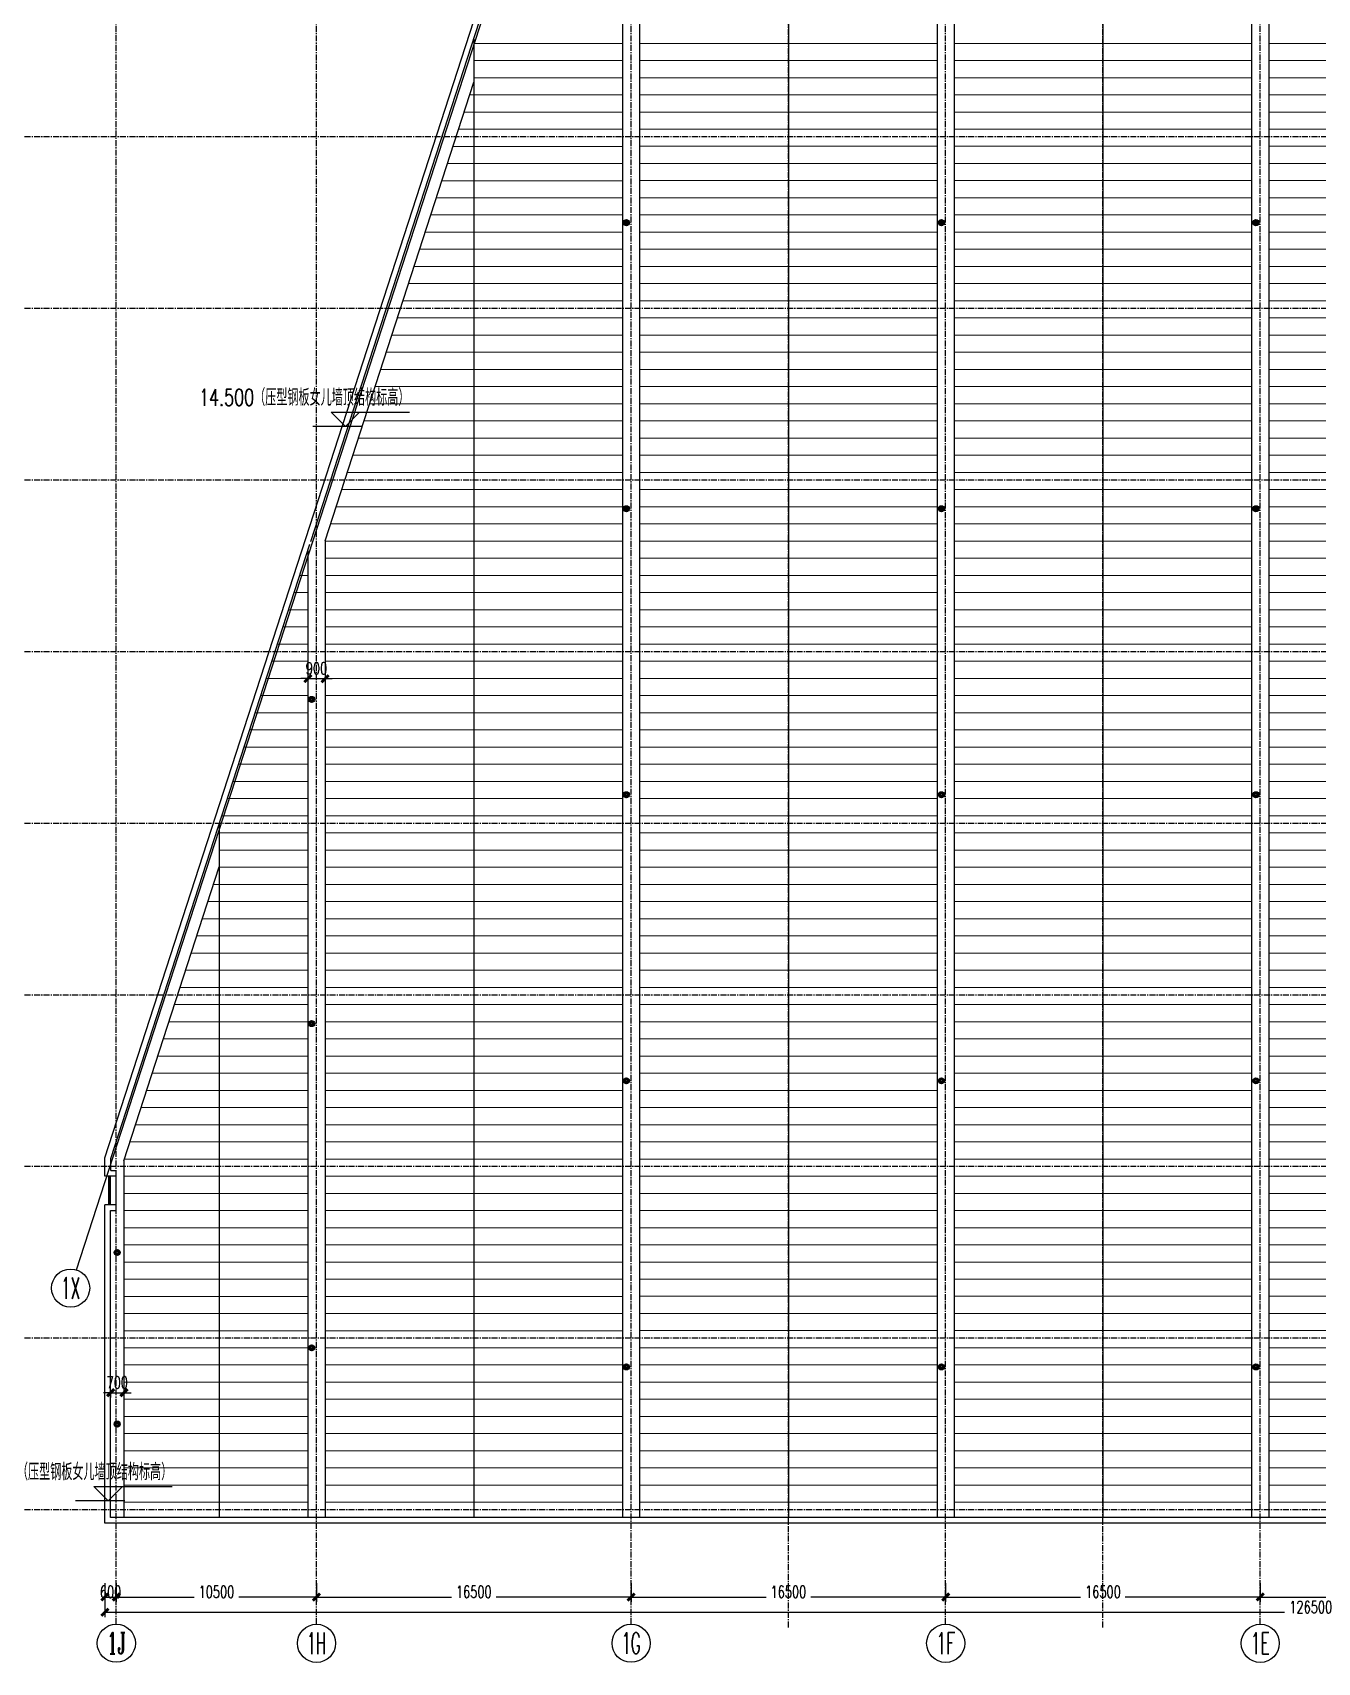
# Model space of a CAD drawing. Extents: x -599358 to 2865263, y -1062760 to 486533.
# Drawn here: x 351667 to 419058, y -888006 to -802547 of the extents above; entities that cross this region are included whole.
import ezdxf
from ezdxf.enums import TextEntityAlignment as Align

# ---------------------------------------------------------------- set-up
doc = ezdxf.new("R2010")
doc.units = 0
doc.linetypes.add('CENTER', pattern=[2, 1.25, -0.25, 0.25, -0.25])
for name, color, linetype in [('3符号', 173, 'Continuous'), ('A-LIN-V', 9, 'Continuous'), ('A-SFCE', 30, 'Continuous'), ('A-WINDOW', 140, 'Continuous'), ('DIM', 173, 'Continuous'), ('DOTE', 1, 'CENTER'), ('虹吸雨水斗', 6, 'Continuous')]:
    doc.layers.add(name, color=color, linetype=linetype)
doc.layers.add('底板111', color=5, linetype='Continuous', lineweight=13)
doc.styles.add('_TCH_AXIS', font='COMPLEX', dxfattribs={"bigfont": 'GBCBIG'})
doc.styles.add('DHTEXT-1', font='romans.shx', dxfattribs={"width": 0.7, "bigfont": 'chinese.shx'})
doc.styles.add('卓越符号', font='ROMANS.shx', dxfattribs={"width": 0.7, "bigfont": 'CHINESE.shx'})
doc.dimstyles.new('ZN250', dxfattribs={"dimscale": 250, "dimtxt": 2.5, "dimasz": 1.5, "dimexe": 1, "dimexo": 2, "dimgap": 0.9, "dimtad": 1, "dimdec": 0, "dimdsep": 46, "dimtxsty": 'DHTEXT-1', "dimblk": 'ARCHTICK', "dimcen": 2.5, "dimclrd": 173, "dimclre": 173, "dimclrt": 7, "dimazin": 2, "dimtfac": 1, "dimtdec": 0, "dimtix": 1, "dimtmove": 2, "dimatfit": 3, "dimfxl": 0, "dimarcsym": 0})

# ---------------------------------------------------------------- blocks, each defined once
blk = doc.blocks.new('_ArchTick')
at = {"color": 0, "linetype": 'ByBlock', "const_width": 0.4}
blk.add_lwpolyline([(-0.5, -0.5), (0.5, 0.5)], dxfattribs=at)
blk = doc.blocks.new('*D1108')
at = {"layer": 'Defpoints', "color": 0, "ltscale": 2500, "transparency": 16777216}
for p in [(355459, -883351), (356059, -883351), (356059, -884578)]:
    blk.add_point(p, dxfattribs=at)
at = {"layer": 'DIM', "color": 173, "linetype": 'ByBlock', "lineweight": -2, "ltscale": 2500, "transparency": 16777216}
for p, q in [((355459, -883851), (355459, -884828)), ((356059, -883851), (356059, -884828)), ((355459, -884578), (356059, -884578))]:
    blk.add_line(p, q, dxfattribs=at)
at = {"layer": 'DIM', "color": 173, "lineweight": -2, "ltscale": 2500, "transparency": 16777216, "xscale": 375, "yscale": 375, "zscale": 375, "rotation": 180}
blk.add_blockref('_ArchTick', (355459, -884578), dxfattribs=at)
at = {"layer": 'DIM', "color": 173, "lineweight": -2, "ltscale": 2500, "transparency": 16777216, "xscale": 375, "yscale": 375, "zscale": 375}
blk.add_blockref('_ArchTick', (356059, -884578), dxfattribs=at)
at = {"layer": 'DIM', "color": 7, "ltscale": 2500, "transparency": 16777216, "insert": (355759, -884303), "char_height": 625, "attachment_point": 5, "style": 'DHTEXT-1'}
blk.add_mtext('600', dxfattribs=at)
blk = doc.blocks.new('*D1109')
at = {"layer": 'Defpoints', "color": 0, "ltscale": 2500, "transparency": 16777216}
for p in [(356059, -883351), (366559, -883351), (366559, -884578)]:
    blk.add_point(p, dxfattribs=at)
at = {"layer": 'DIM', "color": 173, "linetype": 'ByBlock', "lineweight": -2, "ltscale": 2500, "transparency": 16777216}
for p, q in [((356059, -883851), (356059, -884828)), ((366559, -883851), (366559, -884828)), ((356059, -884578), (360136, -884578)), ((366559, -884578), (362482, -884578))]:
    blk.add_line(p, q, dxfattribs=at)
at = {"layer": 'DIM', "color": 173, "lineweight": -2, "ltscale": 2500, "transparency": 16777216, "xscale": 375, "yscale": 375, "zscale": 375, "rotation": 180}
blk.add_blockref('_ArchTick', (356059, -884578), dxfattribs=at)
at = {"layer": 'DIM', "color": 173, "lineweight": -2, "ltscale": 2500, "transparency": 16777216, "xscale": 375, "yscale": 375, "zscale": 375}
blk.add_blockref('_ArchTick', (366559, -884578), dxfattribs=at)
at = {"layer": 'DIM', "color": 7, "ltscale": 2500, "transparency": 16777216, "insert": (361309, -884303), "char_height": 625, "attachment_point": 5, "style": 'DHTEXT-1'}
blk.add_mtext('10500', dxfattribs=at)
blk = doc.blocks.new('*D1110')
at = {"layer": 'Defpoints', "color": 0, "ltscale": 2500, "transparency": 16777216}
for p in [(366559, -883351), (383059, -883351), (383059, -884578)]:
    blk.add_point(p, dxfattribs=at)
at = {"layer": 'DIM', "color": 173, "linetype": 'ByBlock', "lineweight": -2, "ltscale": 2500, "transparency": 16777216}
for p, q in [((366559, -883851), (366559, -884828)), ((383059, -883851), (383059, -884828)), ((366559, -884578), (373636, -884578)), ((383059, -884578), (375982, -884578))]:
    blk.add_line(p, q, dxfattribs=at)
at = {"layer": 'DIM', "color": 173, "lineweight": -2, "ltscale": 2500, "transparency": 16777216, "xscale": 375, "yscale": 375, "zscale": 375, "rotation": 180}
blk.add_blockref('_ArchTick', (366559, -884578), dxfattribs=at)
at = {"layer": 'DIM', "color": 173, "lineweight": -2, "ltscale": 2500, "transparency": 16777216, "xscale": 375, "yscale": 375, "zscale": 375}
blk.add_blockref('_ArchTick', (383059, -884578), dxfattribs=at)
at = {"layer": 'DIM', "color": 7, "ltscale": 2500, "transparency": 16777216, "insert": (374809, -884303), "char_height": 625, "attachment_point": 5, "style": 'DHTEXT-1'}
blk.add_mtext('16500', dxfattribs=at)
blk = doc.blocks.new('*D1111')
at = {"layer": 'Defpoints', "color": 0, "ltscale": 2500, "transparency": 16777216}
for p in [(383059, -883351), (399559, -883351), (399559, -884578)]:
    blk.add_point(p, dxfattribs=at)
at = {"layer": 'DIM', "color": 173, "linetype": 'ByBlock', "lineweight": -2, "ltscale": 2500, "transparency": 16777216}
for p, q in [((383059, -883851), (383059, -884828)), ((399559, -883851), (399559, -884828)), ((383059, -884578), (390136, -884578)), ((399559, -884578), (392482, -884578))]:
    blk.add_line(p, q, dxfattribs=at)
at = {"layer": 'DIM', "color": 173, "lineweight": -2, "ltscale": 2500, "transparency": 16777216, "xscale": 375, "yscale": 375, "zscale": 375, "rotation": 180}
blk.add_blockref('_ArchTick', (383059, -884578), dxfattribs=at)
at = {"layer": 'DIM', "color": 173, "lineweight": -2, "ltscale": 2500, "transparency": 16777216, "xscale": 375, "yscale": 375, "zscale": 375}
blk.add_blockref('_ArchTick', (399559, -884578), dxfattribs=at)
at = {"layer": 'DIM', "color": 7, "ltscale": 2500, "transparency": 16777216, "insert": (391309, -884303), "char_height": 625, "attachment_point": 5, "style": 'DHTEXT-1'}
blk.add_mtext('16500', dxfattribs=at)
blk = doc.blocks.new('*D1112')
at = {"layer": 'Defpoints', "color": 0, "ltscale": 2500, "transparency": 16777216}
for p in [(399559, -883351), (416059, -883351), (416059, -884578)]:
    blk.add_point(p, dxfattribs=at)
at = {"layer": 'DIM', "color": 173, "linetype": 'ByBlock', "lineweight": -2, "ltscale": 2500, "transparency": 16777216}
for p, q in [((399559, -883851), (399559, -884828)), ((416059, -883851), (416059, -884828)), ((399559, -884578), (406636, -884578)), ((416059, -884578), (408982, -884578))]:
    blk.add_line(p, q, dxfattribs=at)
at = {"layer": 'DIM', "color": 173, "lineweight": -2, "ltscale": 2500, "transparency": 16777216, "xscale": 375, "yscale": 375, "zscale": 375, "rotation": 180}
blk.add_blockref('_ArchTick', (399559, -884578), dxfattribs=at)
at = {"layer": 'DIM', "color": 173, "lineweight": -2, "ltscale": 2500, "transparency": 16777216, "xscale": 375, "yscale": 375, "zscale": 375}
blk.add_blockref('_ArchTick', (416059, -884578), dxfattribs=at)
at = {"layer": 'DIM', "color": 7, "ltscale": 2500, "transparency": 16777216, "insert": (407809, -884303), "char_height": 625, "attachment_point": 5, "style": 'DHTEXT-1'}
blk.add_mtext('16500', dxfattribs=at)
blk = doc.blocks.new('*D1113')
at = {"layer": 'Defpoints', "color": 0, "ltscale": 2500, "transparency": 16777216}
for p in [(416059, -883351), (432559, -883351), (432559, -884578)]:
    blk.add_point(p, dxfattribs=at)
at = {"layer": 'DIM', "color": 173, "linetype": 'ByBlock', "lineweight": -2, "ltscale": 2500, "transparency": 16777216}
for p, q in [((416059, -883851), (416059, -884828)), ((432559, -883851), (432559, -884828)), ((416059, -884578), (423136, -884578)), ((432559, -884578), (425482, -884578))]:
    blk.add_line(p, q, dxfattribs=at)
at = {"layer": 'DIM', "color": 173, "lineweight": -2, "ltscale": 2500, "transparency": 16777216, "xscale": 375, "yscale": 375, "zscale": 375, "rotation": 180}
blk.add_blockref('_ArchTick', (416059, -884578), dxfattribs=at)
at = {"layer": 'DIM', "color": 173, "lineweight": -2, "ltscale": 2500, "transparency": 16777216, "xscale": 375, "yscale": 375, "zscale": 375}
blk.add_blockref('_ArchTick', (432559, -884578), dxfattribs=at)
at = {"layer": 'DIM', "color": 7, "ltscale": 2500, "transparency": 16777216, "insert": (424309, -884303), "char_height": 625, "attachment_point": 5, "style": 'DHTEXT-1'}
blk.add_mtext('16500', dxfattribs=at)
blk = doc.blocks.new('*D1120')
at = {"layer": 'Defpoints', "color": 0, "ltscale": 2500, "transparency": 16777216}
for p in [(355459, -883451), (481959, -883451), (481959, -885378)]:
    blk.add_point(p, dxfattribs=at)
at = {"layer": 'DIM', "color": 173, "linetype": 'ByBlock', "lineweight": -2, "ltscale": 2500, "transparency": 16777216}
for p, q in [((355459, -883951), (355459, -885628)), ((481959, -883951), (481959, -885628)), ((355459, -885378), (417328, -885378)), ((481959, -885378), (420090, -885378))]:
    blk.add_line(p, q, dxfattribs=at)
at = {"layer": 'DIM', "color": 173, "lineweight": -2, "ltscale": 2500, "transparency": 16777216, "xscale": 375, "yscale": 375, "zscale": 375, "rotation": 180}
blk.add_blockref('_ArchTick', (355459, -885378), dxfattribs=at)
at = {"layer": 'DIM', "color": 173, "lineweight": -2, "ltscale": 2500, "transparency": 16777216, "xscale": 375, "yscale": 375, "zscale": 375}
blk.add_blockref('_ArchTick', (481959, -885378), dxfattribs=at)
at = {"layer": 'DIM', "color": 7, "ltscale": 2500, "transparency": 16777216, "insert": (418709, -885103), "char_height": 625, "attachment_point": 5, "style": 'DHTEXT-1'}
blk.add_mtext('126500', dxfattribs=at)
blk = doc.blocks.new('卓越-轴号')
blk.add_circle((0, 0), 4)
at = {"color": 0, "style": '_TCH_AXIS', "width": 1.041667, "flags": 8}
blk.add_attdef('A', text='', height=4.48, dxfattribs=at).set_placement((-2, -2.24), (2, -2.24), align=Align.FIT)
blk = doc.blocks.new('343')
at = {"layer": 'DOTE', "ltscale": 250}
for p, q in [((1043949, -209412), (1043949, -103756)), ((1054449, -209417), (1054449, -103761)), ((1070949, -209417), (1070949, -103761)), ((1079199, -209583), (1079199, -103761)), ((1087449, -209417), (1087449, -103761)), ((1095699, -209583), (1095699, -103761)), ((1103949, -209418), (1103949, -103761)), ((1153449, -131423), (1035857, -131423)), ((1153449, -140423), (1035857, -140423)), ((1153449, -149423), (1035857, -149423)), ((1153449, -158423), (1035857, -158423)), ((1153449, -167423), (1035857, -167423)), ((1153449, -176423), (1035857, -176423)), ((1153449, -185423), (1035857, -185423)), ((1153449, -194423), (1035857, -194423)), ((1153449, -203423), (1035857, -203423))]:
    blk.add_line(p, q, dxfattribs=at)
blk = doc.blocks.new('*U612')
at = {"ltscale": 10}
blk.add_line((3.48, 0), (-6.85, 0), dxfattribs=at)
blk.add_lwpolyline([(3, 3), (0, 0), (-3, 3), (13.45, 3)])
at = {"color": 0, "style": '卓越符号', "width": 0.7, "flags": 8}
blk.add_attdef('±0.000', text='', height=3.5, dxfattribs=at).set_placement((13.45, 4.35), align=Align.RIGHT)
blk = doc.blocks.new('*D1065')
at = {"layer": 'Defpoints', "color": 0, "ltscale": 2500, "transparency": 16777216}
for p in [(367009, -836421), (366109, -836695), (367009, -836695)]:
    blk.add_point(p, dxfattribs=at)
at = {"layer": 'DIM', "color": 173, "linetype": 'ByBlock', "lineweight": -2, "ltscale": 2500, "transparency": 16777216}
for p, q in [((366109, -836421), (365734, -836421)), ((366109, -836195), (366109, -836171)), ((366109, -836421), (367009, -836421)), ((367009, -836195), (367009, -836171)), ((367009, -836421), (367384, -836421))]:
    blk.add_line(p, q, dxfattribs=at)
at = {"layer": 'DIM', "color": 173, "lineweight": -2, "ltscale": 2500, "transparency": 16777216, "xscale": 375, "yscale": 375, "zscale": 375}
blk.add_blockref('_ArchTick', (366109, -836421), dxfattribs=at)
at = {"layer": 'DIM', "color": 173, "lineweight": -2, "ltscale": 2500, "transparency": 16777216, "xscale": 375, "yscale": 375, "zscale": 375, "rotation": 180}
blk.add_blockref('_ArchTick', (367009, -836421), dxfattribs=at)
at = {"layer": 'DIM', "color": 7, "ltscale": 2500, "transparency": 16777216, "insert": (366559, -835884), "char_height": 625, "attachment_point": 5, "style": 'DHTEXT-1'}
blk.add_mtext('900', dxfattribs=at)
blk = doc.blocks.new('*D1066')
at = {"layer": 'Defpoints', "color": 0, "ltscale": 2500, "transparency": 16777216}
for p in [(355759, -873294), (356459, -873294), (356459, -873866)]:
    blk.add_point(p, dxfattribs=at)
at = {"layer": 'DIM', "color": 173, "linetype": 'ByBlock', "lineweight": -2, "ltscale": 2500, "transparency": 16777216}
for p, q in [((355759, -873866), (355384, -873866)), ((355759, -873794), (355759, -874116)), ((355759, -873866), (356459, -873866)), ((356459, -873794), (356459, -874116)), ((356459, -873866), (356834, -873866))]:
    blk.add_line(p, q, dxfattribs=at)
at = {"layer": 'DIM', "color": 173, "lineweight": -2, "ltscale": 2500, "transparency": 16777216, "xscale": 375, "yscale": 375, "zscale": 375}
blk.add_blockref('_ArchTick', (355759, -873866), dxfattribs=at)
at = {"layer": 'DIM', "color": 173, "lineweight": -2, "ltscale": 2500, "transparency": 16777216, "xscale": 375, "yscale": 375, "zscale": 375, "rotation": 180}
blk.add_blockref('_ArchTick', (356459, -873866), dxfattribs=at)
at = {"layer": 'DIM', "color": 7, "ltscale": 2500, "transparency": 16777216, "insert": (356109, -873329), "char_height": 625, "attachment_point": 5, "style": 'DHTEXT-1'}
blk.add_mtext('700', dxfattribs=at)
blk = doc.blocks.new('db')
at = {"layer": '底板111', "ltscale": 2500}
for p, q in [((400009, -803111), (407809, -803111)), ((415609, -803111), (407809, -803111)), ((400009, -804011), (407809, -804011)), ((415609, -804011), (407809, -804011)), ((400009, -804911), (407809, -804911)), ((415609, -804911), (407809, -804911)), ((400009, -805811), (407809, -805811)), ((415609, -805811), (407809, -805811)), ((400009, -806711), (407809, -806711)), ((415609, -806711), (407809, -806711)), ((400009, -807611), (407809, -807611)), ((415609, -807611), (407809, -807611)), ((400009, -808511), (407809, -808511)), ((415609, -808511), (407809, -808511)), ((400009, -809411), (407809, -809411)), ((415609, -809411), (407809, -809411)), ((400009, -810311), (407809, -810311)), ((415609, -810311), (407809, -810311)), ((400009, -811211), (407809, -811211)), ((415609, -811211), (407809, -811211)), ((400009, -812111), (407809, -812111)), ((415609, -812111), (407809, -812111)), ((400009, -813011), (407809, -813011)), ((415609, -813011), (407809, -813011)), ((400009, -813911), (407809, -813911)), ((415609, -813911), (407809, -813911)), ((400009, -814811), (407809, -814811)), ((415609, -814811), (407809, -814811)), ((400009, -815711), (407809, -815711)), ((415609, -815711), (407809, -815711)), ((400009, -816611), (407809, -816611)), ((415609, -816611), (407809, -816611)), ((400009, -817511), (407809, -817511)), ((415609, -817511), (407809, -817511)), ((400009, -818411), (407809, -818411)), ((415609, -818411), (407809, -818411)), ((400009, -819311), (407809, -819311)), ((415609, -819311), (407809, -819311)), ((400009, -820211), (407809, -820211)), ((415609, -820211), (407809, -820211)), ((400009, -821111), (407809, -821111)), ((415609, -821111), (407809, -821111)), ((400009, -822011), (407809, -822011)), ((415609, -822011), (407809, -822011)), ((400009, -822911), (407809, -822911)), ((415609, -822911), (407809, -822911)), ((400009, -823811), (407809, -823811)), ((415609, -823811), (407809, -823811)), ((400009, -824711), (407809, -824711)), ((415609, -824711), (407809, -824711)), ((400009, -825611), (407809, -825611)), ((415609, -825611), (407809, -825611)), ((400009, -826511), (407809, -826511)), ((415609, -826511), (407809, -826511)), ((400009, -827411), (407809, -827411)), ((415609, -827411), (407809, -827411)), ((400009, -828311), (407809, -828311)), ((415609, -828311), (407809, -828311)), ((400009, -829211), (407809, -829211)), ((415609, -829211), (407809, -829211)), ((400009, -830111), (407809, -830111)), ((415609, -830111), (407809, -830111)), ((400009, -831011), (407809, -831011)), ((415609, -831011), (407809, -831011)), ((400009, -831911), (407809, -831911)), ((415609, -831911), (407809, -831911)), ((400009, -832811), (407809, -832811)), ((415609, -832811), (407809, -832811)), ((400009, -833711), (407809, -833711)), ((415609, -833711), (407809, -833711)), ((400009, -834611), (407809, -834611)), ((415609, -834611), (407809, -834611)), ((400009, -835511), (407809, -835511)), ((415609, -835511), (407809, -835511)), ((400009, -836411), (407809, -836411)), ((415609, -836411), (407809, -836411)), ((400009, -837311), (407809, -837311)), ((415609, -837311), (407809, -837311)), ((400009, -838211), (407809, -838211)), ((415609, -838211), (407809, -838211)), ((400009, -839111), (407809, -839111)), ((415609, -839111), (407809, -839111)), ((400009, -840011), (407809, -840011)), ((415609, -840011), (407809, -840011)), ((400009, -840911), (407809, -840911)), ((415609, -840911), (407809, -840911)), ((400009, -841811), (407809, -841811)), ((415609, -841811), (407809, -841811)), ((400009, -842711), (407809, -842711)), ((415609, -842711), (407809, -842711)), ((400009, -843611), (407809, -843611)), ((415609, -843611), (407809, -843611)), ((400009, -844511), (407809, -844511)), ((415609, -844511), (407809, -844511)), ((400009, -845411), (407809, -845411)), ((415609, -845411), (407809, -845411)), ((400009, -846311), (407809, -846311)), ((415609, -846311), (407809, -846311)), ((400009, -847211), (407809, -847211)), ((415609, -847211), (407809, -847211)), ((400009, -848111), (407809, -848111)), ((415609, -848111), (407809, -848111)), ((400009, -849011), (407809, -849011)), ((415609, -849011), (407809, -849011)), ((400009, -849911), (407809, -849911)), ((415609, -849911), (407809, -849911)), ((400009, -850811), (407809, -850811)), ((415609, -850811), (407809, -850811)), ((400009, -851711), (407809, -851711)), ((415609, -851711), (407809, -851711)), ((400009, -852611), (407809, -852611)), ((415609, -852611), (407809, -852611)), ((400009, -853511), (407809, -853511)), ((415609, -853511), (407809, -853511)), ((400009, -854411), (407809, -854411)), ((415609, -854411), (407809, -854411)), ((400009, -855311), (407809, -855311)), ((415609, -855311), (407809, -855311)), ((400009, -856211), (407809, -856211)), ((415609, -856211), (407809, -856211)), ((400009, -857111), (407809, -857111)), ((415609, -857111), (407809, -857111)), ((400009, -858011), (407809, -858011)), ((415609, -858011), (407809, -858011)), ((400009, -858911), (407809, -858911)), ((415609, -858911), (407809, -858911)), ((400009, -859811), (407809, -859811)), ((415609, -859811), (407809, -859811)), ((400009, -860711), (407809, -860711)), ((415609, -860711), (407809, -860711)), ((400009, -861611), (407809, -861611)), ((415609, -861611), (407809, -861611)), ((400009, -862511), (407809, -862511)), ((415609, -862511), (407809, -862511)), ((400009, -863411), (407809, -863411)), ((415609, -863411), (407809, -863411)), ((400009, -864311), (407809, -864311)), ((415609, -864311), (407809, -864311)), ((400009, -865211), (407809, -865211)), ((415609, -865211), (407809, -865211)), ((400009, -866111), (407809, -866111)), ((415609, -866111), (407809, -866111)), ((400009, -867011), (407809, -867011)), ((415609, -867011), (407809, -867011)), ((400009, -867911), (407809, -867911)), ((415609, -867911), (407809, -867911)), ((400009, -868811), (407809, -868811)), ((415609, -868811), (407809, -868811)), ((400009, -869711), (407809, -869711)), ((415609, -869711), (407809, -869711)), ((400009, -870611), (407809, -870611)), ((415609, -870611), (407809, -870611)), ((400009, -871511), (407809, -871511)), ((415609, -871511), (407809, -871511)), ((400009, -872411), (407809, -872411)), ((415609, -872411), (407809, -872411)), ((400009, -873311), (407809, -873311)), ((415609, -873311), (407809, -873311)), ((400009, -874211), (407809, -874211)), ((415609, -874211), (407809, -874211)), ((400009, -875111), (407809, -875111)), ((415609, -875111), (407809, -875111)), ((400009, -876011), (407809, -876011)), ((415609, -876011), (407809, -876011)), ((400009, -876911), (407809, -876911)), ((415609, -876911), (407809, -876911)), ((400009, -877811), (407809, -877811)), ((415609, -877811), (407809, -877811)), ((400009, -878711), (407809, -878711)), ((415609, -878711), (407809, -878711)), ((400009, -879611), (407809, -879611)), ((415609, -879611), (407809, -879611))]:
    blk.add_line(p, q, dxfattribs=at)
blk = doc.blocks.new('“奔腾”虹吸雨水斗')
at = {"layer": '虹吸雨水斗', "lineweight": 25}
for p, q in [((946944, 86685), (947028, 86658)), ((947028, 86641), (946944, 86614)), ((947032, 86673), (946946, 86692)), ((946946, 86607), (947032, 86625)), ((946982, 86753), (947040, 86688)), ((947040, 86611), (946982, 86546)), ((947052, 86699), (946987, 86758)), ((946987, 86541), (947052, 86600)), ((947048, 86793), (947066, 86707)), ((947066, 86592), (947048, 86506)), ((947082, 86711), (947055, 86795)), ((947055, 86504), (947082, 86587)), ((947125, 86795), (947098, 86711)), ((947098, 86587), (947125, 86504)), ((947114, 86707), (947132, 86793)), ((947132, 86506), (947114, 86592)), ((947194, 86758), (947128, 86699)), ((947128, 86600), (947194, 86541)), ((947140, 86688), (947199, 86753)), ((947199, 86546), (947140, 86611)), ((947234, 86692), (947148, 86673)), ((947148, 86625), (947234, 86607)), ((947152, 86658), (947236, 86685)), ((947236, 86614), (947152, 86641))]:
    blk.add_line(p, q, dxfattribs=at)
for radius in [150, 47.6]:
    blk.add_circle((947090, 86649), radius, dxfattribs=at)
for centre, start, end in [((947025, 86649), 291.63817, 68.36747), ((947034, 86682), 261.63817, 38.36747), ((947034, 86617), 321.63817, 98.36747), ((947057, 86706), 231.63817, 8.36747), ((947057, 86593), 351.63817, 128.36747), ((947090, 86715), 201.63817, 338.36747), ((947090, 86584), 21.63817, 158.36747), ((947123, 86706), 171.63817, 308.36747), ((947123, 86593), 51.63817, 188.36747), ((947147, 86682), 141.63817, 278.36747), ((947147, 86617), 81.63817, 218.36747), ((947155, 86649), 111.63817, 248.36747)]:
    blk.add_arc(centre, 8.82, start, end, dxfattribs=at)

msp = doc.modelspace()

# ---------------------------------------------------------------- linework, layer by layer
at = {"layer": 'A-LIN-V'}
for p, q in [((367008.9, -829191), (374808.9, -805151.2)), ((356458.9, -861706.3), (361458.9, -846296.2))]:
    msp.add_line(p, q, dxfattribs=at)
for points in [[(382608.9, -789611.4), (382608.9, -880411.4)], [(383508.9, -789611.4), (383508.9, -880411.4)], [(399108.9, -789611.4), (399108.9, -880411.4)], [(400008.9, -789611.4), (400008.9, -880411.4)], [(415608.9, -789611.4), (415608.9, -880411.4)], [(416508.9, -789611.4), (416508.9, -880411.4)], [(366108.9, -829696.7), (366108.9, -880411.4)], [(367008.9, -829191), (367008.9, -880411.4)], [(356458.9, -861706.3), (356458.9, -880411.4)]]:
    msp.add_lwpolyline(points, dxfattribs=at)
at = {"layer": 'A-SFCE'}
for p, q in [((366258.9, -829234.4), (379115.1, -789611.4)), ((391308.9, -789611.4), (391308.9, -880411.4)), ((407808.9, -789611.4), (407808.9, -880411.4)), ((374808.9, -802883.1), (374808.9, -880411.4)), ((355764.6, -861578.2), (366214.5, -829371.4)), ((361458.9, -844028.1), (361458.9, -880411.4)), ((355763.2, -862211.4), (355764.6, -861578.2)), ((355763.2, -862211.4), (356059, -862211.4)), ((356059, -864311.4), (356059, -862211.4)), ((355759, -864011.4), (355759, -862511.4)), ((356059, -864011.4), (355458.9, -864011.4)), ((355758.9, -864311.4), (356059, -864311.4))]:
    msp.add_line(p, q, dxfattribs=at)
for points in [[(356059, -862511.4), (355458.9, -862511.4), (355458.9, -861548.1), (378897, -789311.4), (465958.9, -789311.4)], [(465959, -880711.4), (355459, -880711.4), (355459, -864011.4)], [(465959, -880411.4), (355759, -880411.4), (355759, -864311.4)]]:
    msp.add_lwpolyline(points, dxfattribs=at)
at = {"layer": 'A-WINDOW'}
for p, q in [((355658.9, -864011.1), (355662.1, -862511.4)), ((355691.9, -864011.2), (355695.1, -862511.4)), ((355725.9, -864011.3), (355729.1, -862511.4))]:
    msp.add_line(p, q, dxfattribs=at)
at = {"layer": 'DOTE', "linetype": 'ByBlock'}
msp.add_lwpolyline([(353971.4, -867428.8), (380457.9, -785796.7)], dxfattribs=at)
at = {"layer": '底板111', "ltscale": 2500}
for p, q in [((382608.9, -803111.4), (374840, -803111.4)), ((382608.9, -804011.4), (374808.9, -804011.4)), ((382608.9, -804911.4), (374808.9, -804911.4)), ((374594.7, -805811.4), (374808.9, -805811.4)), ((382608.9, -805811.4), (374808.9, -805811.4)), ((374302.7, -806711.4), (374808.9, -806711.4)), ((382608.9, -806711.4), (374808.9, -806711.4)), ((374010.7, -807611.4), (374808.9, -807611.4)), ((382608.9, -807611.4), (374808.9, -807611.4)), ((373718.7, -808511.4), (374808.9, -808511.4)), ((382608.9, -808511.4), (374808.9, -808511.4)), ((373426.6, -809411.4), (374808.9, -809411.4)), ((382608.9, -809411.4), (374808.9, -809411.4)), ((373134.6, -810311.4), (374808.9, -810311.4)), ((382608.9, -810311.4), (374808.9, -810311.4)), ((372842.6, -811211.4), (374808.9, -811211.4)), ((382608.9, -811211.4), (374808.9, -811211.4)), ((372550.6, -812111.4), (374808.9, -812111.4)), ((382608.9, -812111.4), (374808.9, -812111.4)), ((372258.6, -813011.4), (374808.9, -813011.4)), ((382608.9, -813011.4), (374808.9, -813011.4)), ((371966.6, -813911.4), (374808.9, -813911.4)), ((382608.9, -813911.4), (374808.9, -813911.4)), ((371674.5, -814811.4), (374808.9, -814811.4)), ((382608.9, -814811.4), (374808.9, -814811.4)), ((371382.5, -815711.4), (374808.9, -815711.4)), ((382608.9, -815711.4), (374808.9, -815711.4)), ((371090.5, -816611.4), (374808.9, -816611.4)), ((382608.9, -816611.4), (374808.9, -816611.4)), ((370798.5, -817511.4), (374808.9, -817511.4)), ((382608.9, -817511.4), (374808.9, -817511.4)), ((370506.5, -818411.4), (374808.9, -818411.4)), ((382608.9, -818411.4), (374808.9, -818411.4)), ((370214.5, -819311.4), (374808.9, -819311.4)), ((382608.9, -819311.4), (374808.9, -819311.4)), ((369922.5, -820211.4), (374808.9, -820211.4)), ((382608.9, -820211.4), (374808.9, -820211.4)), ((369630.4, -821111.4), (374808.9, -821111.4)), ((382608.9, -821111.4), (374808.9, -821111.4)), ((369338.4, -822011.4), (374808.9, -822011.4)), ((382608.9, -822011.4), (374808.9, -822011.4)), ((369046.4, -822911.4), (374808.9, -822911.4)), ((382608.9, -822911.4), (374808.9, -822911.4)), ((368754.4, -823811.4), (374808.9, -823811.4)), ((382608.9, -823811.4), (374808.9, -823811.4)), ((368462.4, -824711.4), (374808.9, -824711.4)), ((382608.9, -824711.4), (374808.9, -824711.4)), ((368170.4, -825611.4), (374808.9, -825611.4)), ((382608.9, -825611.4), (374808.9, -825611.4)), ((367878.3, -826511.4), (374808.9, -826511.4)), ((382608.9, -826511.4), (374808.9, -826511.4)), ((367586.3, -827411.4), (374808.9, -827411.4)), ((382608.9, -827411.4), (374808.9, -827411.4)), ((367294.3, -828311.4), (374808.9, -828311.4)), ((382608.9, -828311.4), (374808.9, -828311.4)), ((367008.9, -829211.4), (374808.9, -829211.4)), ((382608.9, -829211.4), (374808.9, -829211.4)), ((367008.9, -830111.4), (374808.9, -830111.4)), ((382608.9, -830111.4), (374808.9, -830111.4)), ((366108.9, -831011.4), (365682.3, -831011.4)), ((367008.9, -831011.4), (374808.9, -831011.4)), ((382608.9, -831011.4), (374808.9, -831011.4)), ((366108.9, -831911.4), (365390.3, -831911.4)), ((367008.9, -831911.4), (374808.9, -831911.4)), ((382608.9, -831911.4), (374808.9, -831911.4)), ((366108.9, -832811.4), (365098.3, -832811.4)), ((367008.9, -832811.4), (374808.9, -832811.4)), ((382608.9, -832811.4), (374808.9, -832811.4)), ((366108.9, -833711.4), (364806.3, -833711.4)), ((367008.9, -833711.4), (374808.9, -833711.4)), ((382608.9, -833711.4), (374808.9, -833711.4)), ((366108.9, -834611.4), (364514.3, -834611.4)), ((367008.9, -834611.4), (374808.9, -834611.4)), ((382608.9, -834611.4), (374808.9, -834611.4)), ((366108.9, -835511.4), (364222.2, -835511.4)), ((367008.9, -835511.4), (374808.9, -835511.4)), ((382608.9, -835511.4), (374808.9, -835511.4)), ((366108.9, -836411.4), (363930.2, -836411.4)), ((367008.9, -836411.4), (374808.9, -836411.4)), ((382608.9, -836411.4), (374808.9, -836411.4)), ((366108.9, -837311.4), (363638.2, -837311.4)), ((367008.9, -837311.4), (374808.9, -837311.4)), ((382608.9, -837311.4), (374808.9, -837311.4)), ((366108.9, -838211.4), (363346.2, -838211.4)), ((367008.9, -838211.4), (374808.9, -838211.4)), ((382608.9, -838211.4), (374808.9, -838211.4)), ((366108.9, -839111.4), (363054.2, -839111.4)), ((367008.9, -839111.4), (374808.9, -839111.4)), ((382608.9, -839111.4), (374808.9, -839111.4)), ((366108.9, -840011.4), (362762.2, -840011.4)), ((367008.9, -840011.4), (374808.9, -840011.4)), ((382608.9, -840011.4), (374808.9, -840011.4)), ((366108.9, -840911.4), (362470.2, -840911.4)), ((367008.9, -840911.4), (374808.9, -840911.4)), ((382608.9, -840911.4), (374808.9, -840911.4)), ((366108.9, -841811.4), (362178.1, -841811.4)), ((367008.9, -841811.4), (374808.9, -841811.4)), ((382608.9, -841811.4), (374808.9, -841811.4)), ((366108.9, -842711.4), (361886.1, -842711.4)), ((367008.9, -842711.4), (374808.9, -842711.4)), ((382608.9, -842711.4), (374808.9, -842711.4)), ((366108.9, -843611.4), (361594.1, -843611.4)), ((367008.9, -843611.4), (374808.9, -843611.4)), ((382608.9, -843611.4), (374808.9, -843611.4)), ((366108.9, -844511.4), (361458.9, -844511.4)), ((367008.9, -844511.4), (374808.9, -844511.4)), ((382608.9, -844511.4), (374808.9, -844511.4)), ((366108.9, -845411.4), (361458.9, -845411.4)), ((367008.9, -845411.4), (374808.9, -845411.4)), ((382608.9, -845411.4), (374808.9, -845411.4)), ((361454, -846311.4), (361458.9, -846311.4)), ((366108.9, -846311.4), (361458.9, -846311.4)), ((367008.9, -846311.4), (374808.9, -846311.4)), ((382608.9, -846311.4), (374808.9, -846311.4)), ((361162, -847211.4), (361458.9, -847211.4)), ((366108.9, -847211.4), (361458.9, -847211.4)), ((367008.9, -847211.4), (374808.9, -847211.4)), ((382608.9, -847211.4), (374808.9, -847211.4)), ((360870, -848111.4), (361458.9, -848111.4)), ((366108.9, -848111.4), (361458.9, -848111.4)), ((367008.9, -848111.4), (374808.9, -848111.4)), ((382608.9, -848111.4), (374808.9, -848111.4)), ((360577.9, -849011.4), (361458.9, -849011.4)), ((366108.9, -849011.4), (361458.9, -849011.4)), ((367008.9, -849011.4), (374808.9, -849011.4)), ((382608.9, -849011.4), (374808.9, -849011.4)), ((360285.9, -849911.4), (361458.9, -849911.4)), ((366108.9, -849911.4), (361458.9, -849911.4)), ((367008.9, -849911.4), (374808.9, -849911.4)), ((382608.9, -849911.4), (374808.9, -849911.4)), ((359993.9, -850811.4), (361458.9, -850811.4)), ((366108.9, -850811.4), (361458.9, -850811.4)), ((367008.9, -850811.4), (374808.9, -850811.4)), ((382608.9, -850811.4), (374808.9, -850811.4)), ((359701.9, -851711.4), (361458.9, -851711.4)), ((366108.9, -851711.4), (361458.9, -851711.4)), ((367008.9, -851711.4), (374808.9, -851711.4)), ((382608.9, -851711.4), (374808.9, -851711.4)), ((359409.9, -852611.4), (361458.9, -852611.4)), ((366108.9, -852611.4), (361458.9, -852611.4)), ((367008.9, -852611.4), (374808.9, -852611.4)), ((382608.9, -852611.4), (374808.9, -852611.4)), ((359117.9, -853511.4), (361458.9, -853511.4)), ((366108.9, -853511.4), (361458.9, -853511.4)), ((367008.9, -853511.4), (374808.9, -853511.4)), ((382608.9, -853511.4), (374808.9, -853511.4)), ((358825.8, -854411.4), (361458.9, -854411.4)), ((366108.9, -854411.4), (361458.9, -854411.4)), ((367008.9, -854411.4), (374808.9, -854411.4)), ((382608.9, -854411.4), (374808.9, -854411.4)), ((358533.8, -855311.4), (361458.9, -855311.4)), ((366108.9, -855311.4), (361458.9, -855311.4)), ((367008.9, -855311.4), (374808.9, -855311.4)), ((382608.9, -855311.4), (374808.9, -855311.4)), ((358241.8, -856211.4), (361458.9, -856211.4)), ((366108.9, -856211.4), (361458.9, -856211.4)), ((367008.9, -856211.4), (374808.9, -856211.4)), ((382608.9, -856211.4), (374808.9, -856211.4)), ((357949.8, -857111.4), (361458.9, -857111.4)), ((366108.9, -857111.4), (361458.9, -857111.4)), ((367008.9, -857111.4), (374808.9, -857111.4)), ((382608.9, -857111.4), (374808.9, -857111.4)), ((357657.8, -858011.4), (361458.9, -858011.4)), ((366108.9, -858011.4), (361458.9, -858011.4)), ((367008.9, -858011.4), (374808.9, -858011.4)), ((382608.9, -858011.4), (374808.9, -858011.4)), ((357365.8, -858911.4), (361458.9, -858911.4)), ((366108.9, -858911.4), (361458.9, -858911.4)), ((367008.9, -858911.4), (374808.9, -858911.4)), ((382608.9, -858911.4), (374808.9, -858911.4)), ((357073.7, -859811.4), (361458.9, -859811.4)), ((366108.9, -859811.4), (361458.9, -859811.4)), ((367008.9, -859811.4), (374808.9, -859811.4)), ((382608.9, -859811.4), (374808.9, -859811.4)), ((356808.9, -860711.4), (361458.9, -860711.4)), ((366108.9, -860711.4), (361458.9, -860711.4)), ((367008.9, -860711.4), (374808.9, -860711.4)), ((382608.9, -860711.4), (374808.9, -860711.4)), ((356489.7, -861611.4), (361458.9, -861611.4)), ((366108.9, -861611.4), (361458.9, -861611.4)), ((367008.9, -861611.4), (374808.9, -861611.4)), ((382608.9, -861611.4), (374808.9, -861611.4)), ((356458.9, -862511.4), (361458.9, -862511.4)), ((366108.9, -862511.4), (361458.9, -862511.4)), ((367008.9, -862511.4), (374808.9, -862511.4)), ((382608.9, -862511.4), (374808.9, -862511.4)), ((356458.9, -863411.4), (361458.9, -863411.4)), ((366108.9, -863411.4), (361458.9, -863411.4)), ((367008.9, -863411.4), (374808.9, -863411.4)), ((382608.9, -863411.4), (374808.9, -863411.4)), ((356458.9, -864311.4), (361458.9, -864311.4)), ((366108.9, -864311.4), (361458.9, -864311.4)), ((367008.9, -864311.4), (374808.9, -864311.4)), ((382608.9, -864311.4), (374808.9, -864311.4)), ((356458.9, -865211.4), (361458.9, -865211.4)), ((366108.9, -865211.4), (361458.9, -865211.4)), ((367008.9, -865211.4), (374808.9, -865211.4)), ((382608.9, -865211.4), (374808.9, -865211.4)), ((356458.9, -866111.4), (361458.9, -866111.4)), ((366108.9, -866111.4), (361458.9, -866111.4)), ((367008.9, -866111.4), (374808.9, -866111.4)), ((382608.9, -866111.4), (374808.9, -866111.4)), ((356458.9, -867011.4), (361458.9, -867011.4)), ((366108.9, -867011.4), (361458.9, -867011.4)), ((367008.9, -867011.4), (374808.9, -867011.4)), ((382608.9, -867011.4), (374808.9, -867011.4)), ((356458.9, -867911.4), (361458.9, -867911.4)), ((366108.9, -867911.4), (361458.9, -867911.4)), ((367008.9, -867911.4), (374808.9, -867911.4)), ((382608.9, -867911.4), (374808.9, -867911.4)), ((356458.9, -868811.4), (361458.9, -868811.4)), ((366108.9, -868811.4), (361458.9, -868811.4)), ((367008.9, -868811.4), (374808.9, -868811.4)), ((382608.9, -868811.4), (374808.9, -868811.4)), ((356458.9, -869711.4), (361458.9, -869711.4)), ((366108.9, -869711.4), (361458.9, -869711.4)), ((367008.9, -869711.4), (374808.9, -869711.4)), ((382608.9, -869711.4), (374808.9, -869711.4)), ((356458.9, -870611.4), (361458.9, -870611.4)), ((366108.9, -870611.4), (361458.9, -870611.4)), ((367008.9, -870611.4), (374808.9, -870611.4)), ((382608.9, -870611.4), (374808.9, -870611.4)), ((356458.9, -871511.4), (361458.9, -871511.4)), ((366108.9, -871511.4), (361458.9, -871511.4)), ((367008.9, -871511.4), (374808.9, -871511.4)), ((382608.9, -871511.4), (374808.9, -871511.4)), ((356458.9, -872411.4), (361458.9, -872411.4)), ((366108.9, -872411.4), (361458.9, -872411.4)), ((367008.9, -872411.4), (374808.9, -872411.4)), ((382608.9, -872411.4), (374808.9, -872411.4)), ((356458.9, -873311.4), (361458.9, -873311.4)), ((366108.9, -873311.4), (361458.9, -873311.4)), ((367008.9, -873311.4), (374808.9, -873311.4)), ((382608.9, -873311.4), (374808.9, -873311.4)), ((356458.9, -874211.4), (361458.9, -874211.4)), ((366108.9, -874211.4), (361458.9, -874211.4)), ((367008.9, -874211.4), (374808.9, -874211.4)), ((382608.9, -874211.4), (374808.9, -874211.4)), ((356458.9, -875111.4), (361458.9, -875111.4)), ((366108.9, -875111.4), (361458.9, -875111.4)), ((367008.9, -875111.4), (374808.9, -875111.4)), ((382608.9, -875111.4), (374808.9, -875111.4)), ((356458.9, -876011.4), (361458.9, -876011.4)), ((366108.9, -876011.4), (361458.9, -876011.4)), ((367008.9, -876011.4), (374808.9, -876011.4)), ((382608.9, -876011.4), (374808.9, -876011.4)), ((356458.9, -876911.4), (361458.9, -876911.4)), ((366108.9, -876911.4), (361458.9, -876911.4)), ((367008.9, -876911.4), (374808.9, -876911.4)), ((382608.9, -876911.4), (374808.9, -876911.4)), ((356458.9, -877811.4), (361458.9, -877811.4)), ((366108.9, -877811.4), (361458.9, -877811.4)), ((367008.9, -877811.4), (374808.9, -877811.4)), ((382608.9, -877811.4), (374808.9, -877811.4)), ((356458.9, -878711.4), (361458.9, -878711.4)), ((366108.9, -878711.4), (361458.9, -878711.4)), ((367008.9, -878711.4), (374808.9, -878711.4)), ((382608.9, -878711.4), (374808.9, -878711.4)), ((356458.9, -879611.4), (361458.9, -879611.4)), ((366108.9, -879611.4), (361458.9, -879611.4)), ((367008.9, -879611.4), (374808.9, -879611.4)), ((382608.9, -879611.4), (374808.9, -879611.4))]:
    msp.add_line(p, q, dxfattribs=at)

# ---------------------------------------------------------------- block references
at = {"layer": '3符号', "color": 7}
ref = msp.add_blockref('*U612', (368071.5, -823203), dxfattribs=dict(at, xscale=250, yscale=250, zscale=250))
ref.add_attrib('±0.000', '14.500（压型钢板女儿墙顶结构标高）', dxfattribs={"layer": '0', "color": 0, "height": 875, "style": '卓越符号', "width": 0.7}).set_placement((371434, -822115.5), align=Align.RIGHT)
ref = msp.add_blockref('卓越-轴号', (353661.5, -868379.6), dxfattribs=dict(at, xscale=250, yscale=250, zscale=250))
ref.add_attrib('A', '1X', dxfattribs={"layer": '0', "color": 0, "height": 1120, "style": '_TCH_AXIS', "width": 0.568182}).set_placement((353161.5, -868939.6), (354161.5, -868939.6), align=Align.FIT)
ref = msp.add_blockref('*U612', (355629.8, -879540), dxfattribs=dict(at, xscale=250, yscale=250, zscale=250))
ref.add_attrib('±0.000', '14.500（压型钢板女儿墙顶结构标高）', dxfattribs={"layer": '0', "color": 0, "height": 875, "style": '卓越符号', "width": 0.7}).set_placement((358992.3, -878452.5), align=Align.RIGHT)
ref = msp.add_blockref('卓越-轴号', (356060.1, -887000.3), dxfattribs=dict(at, xscale=250, yscale=250, zscale=250))
ref.add_attrib('A', '1J', dxfattribs={"layer": '0', "color": 0, "height": 1120, "style": '_TCH_AXIS', "width": 0.721154}).set_placement((355560.1, -887560.3), (356560.1, -887560.3), align=Align.FIT)
ref = msp.add_blockref('卓越-轴号', (366560.1, -887005.4), dxfattribs=dict(at, xscale=250, yscale=250, zscale=250))
ref.add_attrib('A', '1H', dxfattribs={"layer": '0', "color": 0, "height": 1120, "style": '_TCH_AXIS', "width": 0.535714}).set_placement((366060.1, -887565.4), (367060.1, -887565.4), align=Align.FIT)
ref = msp.add_blockref('卓越-轴号', (383060.1, -887000.3), dxfattribs=dict(at, xscale=250, yscale=250, zscale=250))
ref.add_attrib('A', '1G', dxfattribs={"layer": '0', "color": 0, "height": 1120, "style": '_TCH_AXIS', "width": 0.568182}).set_placement((382560.1, -887560.3), (383560.1, -887560.3), align=Align.FIT)
ref = msp.add_blockref('卓越-轴号', (399560.1, -887005.3), dxfattribs=dict(at, xscale=250, yscale=250, zscale=250))
ref.add_attrib('A', '1F', dxfattribs={"layer": '0', "color": 0, "height": 1120, "style": '_TCH_AXIS', "width": 0.604839}).set_placement((399060.1, -887565.3), (400060.1, -887565.3), align=Align.FIT)
ref = msp.add_blockref('卓越-轴号', (416060.1, -887005.9), dxfattribs=dict(at, xscale=250, yscale=250, zscale=250))
ref.add_attrib('A', '1E', dxfattribs={"layer": '0', "color": 0, "height": 1120, "style": '_TCH_AXIS', "width": 0.604839}).set_placement((415560.1, -887565.9), (416560.1, -887565.9), align=Align.FIT)
at = {"layer": 'DOTE', "linetype": 'ByBlock'}
msp.add_blockref('343', (-687890.5, -676588.3), dxfattribs=at)
at = {"layer": '底板111'}
for p in [(-16500, 0), (0, 0), (16500, 0)]:
    msp.add_blockref('db', p, dxfattribs=at)
at = {"layer": '虹吸雨水斗', "xscale": 1.061320754715, "yscale": 1.061320754715, "zscale": 1.061320754715}
for p in [(-622354.5, -904474.2), (-605826.7, -904474.2), (-589335.5, -904474.2), (-622354.5, -919474.2), (-605826.7, -919474.2), (-589335.5, -919474.2), (-638861.3, -929474.2), (-622354.5, -934474.2), (-605826.7, -934474.2), (-589335.5, -934474.2), (-638861.3, -946474.2), (-622354.5, -949474.2), (-605826.7, -949474.2), (-589335.5, -949474.2), (-649063.2, -958474.2), (-638861.3, -963474.2), (-622354.5, -964474.2), (-605826.7, -964474.2), (-589335.5, -964474.2), (-649063.2, -967474.2)]:
    msp.add_blockref('“奔腾”虹吸雨水斗', p, dxfattribs=at)

# ---------------------------------------------------------------- dimensions: what is measured, and where the dimension line sits
at = {"layer": 'DIM', "ltscale": 2500}
for p1, p2, distance, picture, middle in [((366108.9, -836695), (367008.9, -836695), 273.6, '*D1065', (366558.9, -835883.9)), ((355759, -873294.1), (356458.9, -873294.1), -571.9, '*D1066', (356108.9, -873328.5))]:
    dim = msp.add_aligned_dim(p1=p1, p2=p2, distance=distance, dimstyle='ZN250', dxfattribs=at)
    dim.commit()
    dim.dimension.update_dxf_attribs({"geometry": picture, "text_midpoint": middle})
for base, p1, p2, picture, middle in [((356059, -884578.1), (355458.9, -883351.4), (356059, -883351.4), '*D1108', (355758.9, -884303.1)), ((481958.9, -885378.1), (355458.9, -883451.4), (481958.9, -883451.4), '*D1120', (418708.9, -885103.1)), ((366558.9, -884578.1), (356059, -883351.4), (366558.9, -883351.4), '*D1109', (361308.9, -884303.1)), ((383058.9, -884578.1), (366558.9, -883351.4), (383058.9, -883351.4), '*D1110', (374808.9, -884303.1)), ((399558.9, -884578.1), (383058.9, -883351.4), (399558.9, -883351.4), '*D1111', (391308.9, -884303.1)), ((416058.9, -884578.1), (399558.9, -883351.4), (416058.9, -883351.4), '*D1112', (407808.9, -884303.1)), ((432558.9, -884578.1), (416058.9, -883351.4), (432558.9, -883351.4), '*D1113', (424308.9, -884303.1))]:
    dim = msp.add_linear_dim(base=base, p1=p1, p2=p2, angle=0, dimstyle='ZN250', dxfattribs=at)
    dim.commit()
    dim.dimension.update_dxf_attribs({"geometry": picture, "text_midpoint": middle, "dimtype": 161})

doc.saveas('drawing.dxf')
